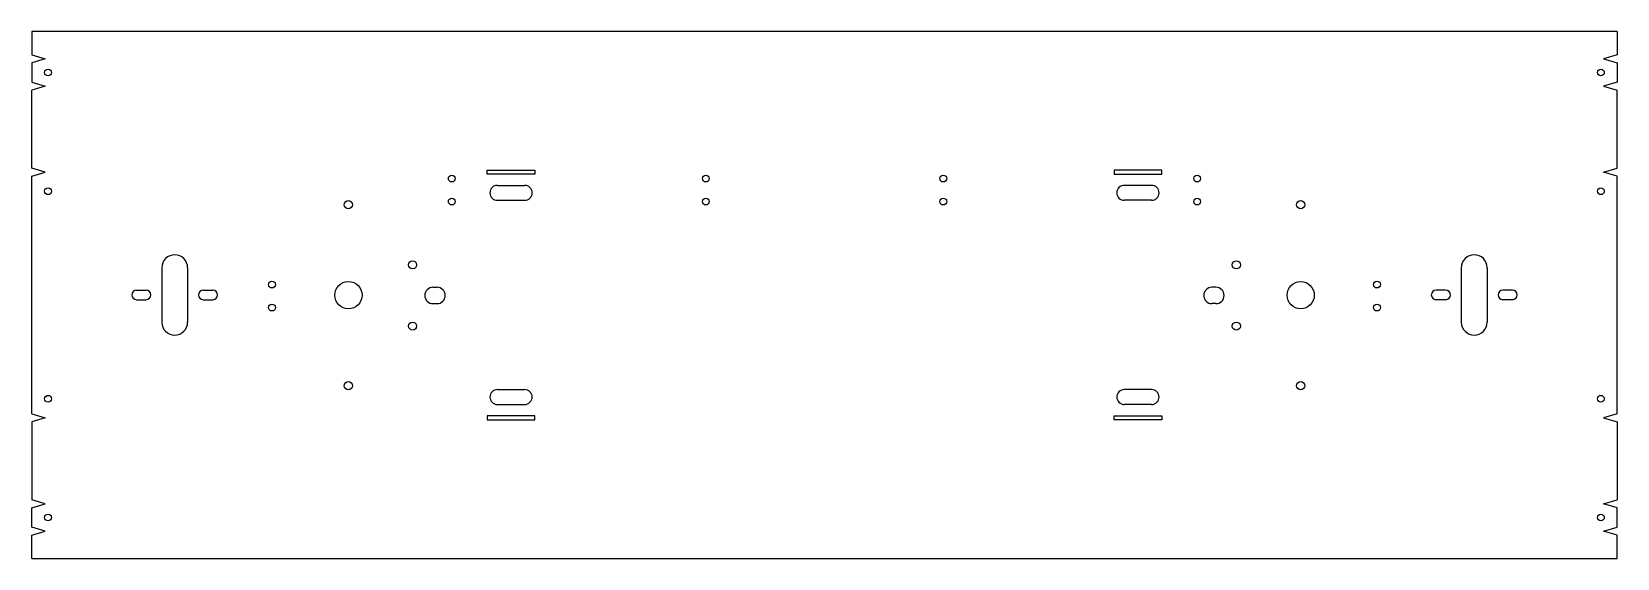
# Model space of a CAD drawing. Extents: x -74 to 1090, y 66 to 453.
import ezdxf

# ---------------------------------------------------------------- set-up
doc = ezdxf.new("R2010")
doc.units = 0
doc.layers.get('0').update_dxf_attribs({"linetype": 'CONTINUOUS'})

msp = doc.modelspace()

# ---------------------------------------------------------------- linework, layer by layer
for p, q in [((-73.6, 453.2), (-73.6, 436.2)), ((1090.4, 453.2), (-73.6, 453.2)), ((1090.4, 453.2), (1090.4, 436.2)), ((-73.6, 436.2), (-63.6, 433.2)), ((-63.6, 433.2), (-73.6, 430.2)), ((1090.4, 436.2), (1080.4, 433.2)), ((1080.4, 433.2), (1090.4, 430.2)), ((-73.6, 430.2), (-73.6, 416.2)), ((1090.4, 430.2), (1090.4, 416.2)), ((-73.6, 416.2), (-63.6, 413.2)), ((-63.6, 413.2), (-73.6, 410.2)), ((-73.6, 353), (-73.6, 410.2)), ((1090.4, 416.2), (1080.4, 413.2)), ((1080.4, 413.2), (1090.4, 410.2)), ((1090.4, 353), (1090.4, 410.2)), ((-63.6, 350), (-73.6, 353)), ((-73.6, 347), (-63.6, 350)), ((260.8, 348.5), (260.8, 351.5)), ((260.8, 351.5), (295.8, 351.5)), ((295.8, 351.5), (295.8, 348.5)), ((756, 351.5), (721, 351.5)), ((721, 351.5), (721, 348.5)), ((756, 348.5), (756, 351.5)), ((1080.4, 350), (1090.4, 353)), ((1090.4, 347), (1080.4, 350)), ((-73.6, 172.5), (-73.6, 347)), ((295.8, 348.5), (260.8, 348.5)), ((268.3, 340.3), (288.3, 340.3)), ((721, 348.5), (756, 348.5)), ((748.5, 340.3), (728.5, 340.3)), ((1090.4, 172.5), (1090.4, 347)), ((268.3, 329.3), (288.3, 329.3)), ((748.5, 329.3), (728.5, 329.3)), ((21.9, 279.8), (21.9, 239.8)), ((40.9, 279.8), (40.9, 239.8)), ((975.9, 279.8), (975.9, 239.8)), ((994.9, 279.8), (994.9, 239.8)), ((3.4, 263.3), (10.4, 263.3)), ((3.4, 256.3), (10.4, 256.3)), ((52.4, 263.3), (59.4, 263.3)), ((52.4, 256.3), (59.4, 256.3)), ((221, 265.4), (224, 265.4)), ((795.8, 265.4), (792.8, 265.4)), ((964.4, 263.3), (957.4, 263.3)), ((964.4, 256.3), (957.4, 256.3)), ((1013.4, 263.3), (1006.4, 263.3)), ((1013.4, 256.3), (1006.4, 256.3)), ((221, 253.4), (224, 253.4)), ((795.8, 253.4), (792.8, 253.4)), ((268.3, 190.3), (288.3, 190.3)), ((748.5, 190.3), (728.5, 190.3)), ((268.3, 179.3), (288.3, 179.3)), ((748.5, 179.3), (728.5, 179.3)), ((-73.6, 172.5), (-63.6, 169.5)), ((-63.6, 169.5), (-73.6, 166.5)), ((-73.6, 166.5), (-73.6, 109.3)), ((295.8, 171), (260.8, 171)), ((260.8, 171), (260.8, 168)), ((260.8, 168), (295.8, 168)), ((295.8, 168), (295.8, 171)), ((721, 171), (756, 171)), ((721, 168), (721, 171)), ((756, 168), (721, 168)), ((756, 171), (756, 168)), ((1090.4, 172.5), (1080.4, 169.5)), ((1080.4, 169.5), (1090.4, 166.5)), ((1090.4, 166.5), (1090.4, 109.3)), ((-63.6, 106.3), (-73.6, 109.3)), ((-73.6, 103.3), (-63.6, 106.3)), ((1080.4, 106.3), (1090.4, 109.3)), ((1090.4, 103.3), (1080.4, 106.3)), ((-73.6, 89.3), (-73.6, 103.3)), ((1090.4, 89.3), (1090.4, 103.3)), ((-63.6, 86.3), (-73.6, 89.3)), ((-73.6, 83.3), (-63.6, 86.3)), ((-73.6, 66.3), (-73.6, 83.3)), ((1080.4, 86.3), (1090.4, 89.3)), ((1090.4, 83.3), (1080.4, 86.3)), ((1090.4, 66.3), (1090.4, 83.3)), ((-73.6, 66.3), (1090.4, 66.3))]:
    msp.add_line(p, q)
for centre, radius in [((-61.6, 423.2), 2.5), ((1078.4, 423.2), 2.5), ((-61.6, 336), 2.5), ((234.8, 345.3), 2.5), ((421.3, 345.3), 2.5), ((595.6, 345.3), 2.5), ((782, 345.3), 2.5), ((1078.4, 336), 2.5), ((158.9, 326.1), 3), ((234.8, 328.4), 2.5), ((421.3, 328.4), 2.5), ((595.6, 328.4), 2.5), ((782, 328.4), 2.5), ((858, 326.1), 3), ((206, 281.9), 3), ((810.8, 281.9), 3), ((102.8, 267.4), 2.5), ((158.9, 259.6), 10), ((858, 259.6), 10), ((914, 267.4), 2.5), ((102.8, 250.5), 2.5), ((914, 250.5), 2.5), ((206, 236.9), 3), ((810.8, 236.9), 3), ((158.9, 193.1), 3), ((858, 193.1), 3), ((-61.6, 183.5), 2.5), ((1078.4, 183.5), 2.5), ((-61.6, 96.3), 2.5), ((1078.4, 96.3), 2.5)]:
    msp.add_circle(centre, radius)
for centre, radius, start, end in [((268.3, 334.8), 5.5, 90, 270), ((288.3, 334.8), 5.5, 270, 90), ((728.5, 334.8), 5.5, 90, 270), ((748.5, 334.8), 5.5, 270, 90), ((31.4, 279.8), 9.5, 0, 180), ((985.4, 279.8), 9.5, 0, 180), ((3.4, 259.8), 3.5, 90, 270), ((10.4, 259.8), 3.5, 270, 90), ((52.4, 259.8), 3.5, 90, 270), ((59.4, 259.8), 3.5, 270, 90), ((221, 259.4), 6, 90, 270), ((224, 259.4), 6, 270, 90), ((792.8, 259.4), 6, 90, 270), ((795.8, 259.4), 6, 270, 90), ((957.4, 259.8), 3.5, 90, 270), ((964.4, 259.8), 3.5, 270, 90), ((1006.4, 259.8), 3.5, 90, 270), ((1013.4, 259.8), 3.5, 270, 90), ((31.4, 239.8), 9.5, 180, 0), ((985.4, 239.8), 9.5, 180, 0), ((268.3, 184.8), 5.5, 90, 270), ((288.3, 184.8), 5.5, 270, 90), ((728.5, 184.8), 5.5, 90, 270), ((748.5, 184.8), 5.5, 270, 90)]:
    msp.add_arc(centre, radius, start, end)

doc.saveas('drawing.dxf')
